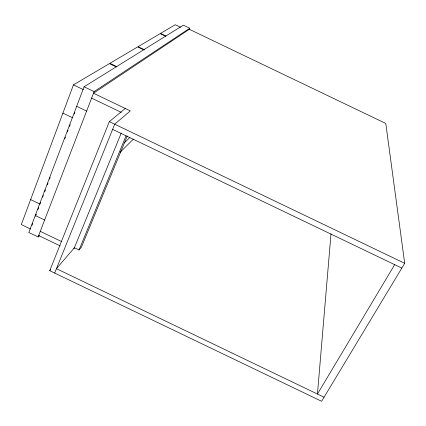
<?xml version="1.0" encoding="UTF-8"?>
<svg xmlns="http://www.w3.org/2000/svg" width="426" height="426" viewBox="0 0 426 426"><rect width="100%" height="100%" fill="white"/><g stroke="black" fill="none" stroke-linecap="round" stroke-linejoin="round"><path stroke-width="0.64" d="M331.018 233.72L317.45 394.045L394.678 264.658M116.41 66.973L109.413 63.618L73.453 84.865L21.3 224.561L30.576 229.018M189.256 29.447L189.772 28.223L183.366 25.15L84.076 86.776L28.814 232.489L38.095 236.947L39.501 235.535M31.961 225.37L32.653 223.543M35.422 216.254L36.109 214.427M37.957 209.565L38.649 207.744M40.742 202.233L40.033 204.097L30.629 199.581M42.621 197.27L43.33 195.406M44.746 191.684L45.449 189.82M47.334 184.857L48.042 182.994M49.453 179.271L50.161 177.408M64.763 138.935L65.471 137.071M67.356 132.108L68.059 130.244M69.475 126.522L70.178 124.658M74.167 114.157L74.864 112.32M38.095 236.947L94.125 91.595L189.772 28.223M54.682 273.066L114.695 124.206L130.308 110.893L93.491 93.235L189.32 29.298L385.78 123.449L404.7 263.321L321.614 401.281L49.746 270.696L109.328 121.628L125.287 108.481M73.954 248.821L121.25 133.061M74.284 247.671L79.06 249.966L126.011 135.926M127.262 135.974L81.409 247.155L79.06 249.966M74.401 247.73L56.45 268.684L324.064 397.218M49.746 270.696L50.614 269.695M120.148 152.226L133.381 139.121M124.179 143.003L129.898 137.47M36.231 214.597L35.257 215.497L44.629 219.997M180.523 27.237L175.267 24.719L160.501 33.441L165.709 35.938M165.986 36.402L160.187 33.627L138.077 46.684L144.031 49.538M144.244 50.06L137.689 46.913L109.908 63.325L116.889 66.674M84.076 86.776L94.125 91.595M73.453 84.865L83.464 89.662M91.606 98.129L121.218 112.331M109.328 121.628L404.7 263.321M76.675 106.292L86.622 111.064M112.618 129.35L401.83 268.087M62.91 113.103L72.771 117.832M40.257 231.334L61.823 241.686M38.633 235.546L60.146 245.877"/></g></svg>
